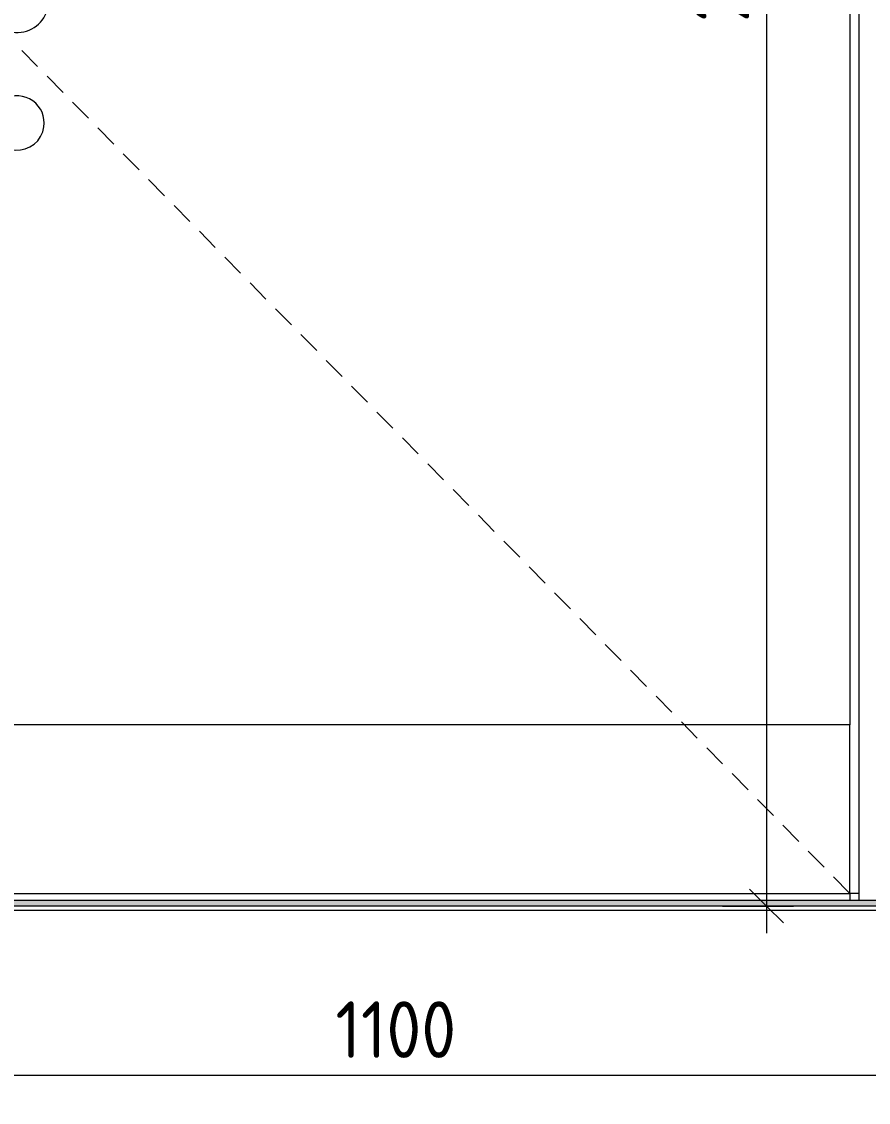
# Model space of a CAD drawing. Header units: millimetres. Extents: x 71854 to 109032, y -1987 to 27578.
# Drawn here: x 103188 to 104123, y 3983 to 5177 of the extents above; entities that cross this region are included whole.
import ezdxf

# ---------------------------------------------------------------- set-up
doc = ezdxf.new("R2010")
doc.units = ezdxf.units.MM
doc.linetypes.add('200_ШТРИХ__ш1_п0_6_', pattern=[40, 25, -15])
for name, color, linetype, lineweight in [('A-ANNO-DIMS', 7, 'Continuous', 9), ('A-ANNO-DIMS-25', 7, 'Continuous', 9), ('A-DOOR', 7, 'Continuous', 9), ('A-DOOR-3', 7, '200_ШТРИХ__ш1_п0_6_', 9), ('A-DOOR-FRAM-1', 7, 'Continuous', 9), ('A-FLOR', 7, 'Continuous', 9), ('Ограждение', 7, 'Continuous', 9), ('Поручни', 7, 'Continuous', 9)]:
    doc.layers.add(name, color=color, linetype=linetype, lineweight=lineweight)
doc.styles.add('ISOCPEUR_1', font='isocpeur.ttf', dxfattribs={"width": 0.9, "height": 62.49999999999999})
doc.dimstyles.new('ISO-2_5_0_9К_БОЛЬШОЙ_1', dxfattribs={"dimscale": 304.8, "dimtxt": 62.2488234881447, "dimasz": 0.1230314960629921, "dimexe": 0.09842519685039369, "dimexo": 0.2460629921259842, "dimgap": 0, "dimtad": 1, "dimdec": 0, "dimrnd": 10, "dimzin": 0, "dimdsep": 46, "dimtxsty": 'ISOCPEUR_1', "dimblk1": 'OBLIQUE', "dimblk2": 'OBLIQUE', "dimsah": 1, "dimcen": 0.09, "dimdle": 0.09842519685039369, "dimazin": 0, "dimtfac": 1, "dimtdec": 4, "dimtix": 1, "dimtmove": 0, "dimatfit": 3, "dimfxl": 1, "dimtvp": 1, "dimtolj": 1, "dimtzin": 0, "dimarcsym": 2})

# ---------------------------------------------------------------- blocks, each defined once
blk = doc.blocks.new('110_Дверь_СКБ_1Ст_Внутренняя1 - Д-4 1100x2100h_су мгн-32391219-Развертка 2_15-2')
at = {"layer": 'A-DOOR'}
for p, q in [((20590.01955281901, 6250), (20590.01955281901, 4399.999999999991)), ((20590.01955281901, 4399.999999999992), (19590.019552819, 4399.999999999992)), ((20590.01955281901, 4213.999999999996), (20590.01955281901, 4399.999999999992)), ((19590.019552819, 4213.999999999996), (20590.01955281901, 4213.999999999996))]:
    blk.add_line(p, q, dxfattribs=at)
for centre, radius, start, end in [((19670.01955281899, 5200.000000000008), 35.00000000000372, 180.0000000000008, 343.3984504009764), ((19670.01955281899, 5064.999999999998), 30.00000000000131, 351.8300774799508, 180), ((19670.01955281899, 5064.999999999998), 30, 180, 351.8300774799508)]:
    blk.add_arc(centre, radius, start, end, dxfattribs=at)
at = {"layer": 'A-DOOR-3'}
blk.add_line((19647.2182347822, 5173.771741761466), (20590.019552819, 4213.999999999996), dxfattribs=at)
at = {"layer": 'A-DOOR-FRAM-1'}
for p, q in [((20590.01955281899, 6260.000000000227), (20590.01955281899, 4399.999999999992)), ((20600.01955281893, 6260.000000000227), (20600.01955281893, 4206.336810142686)), ((20590.01955281899, 4213.999999999997), (20590.01955281899, 4206.336810142686)), ((20600.01955281893, 4213.999999999999), (20590.019552819, 4213.999999999999))]:
    blk.add_line(p, q, dxfattribs=at)
blk = doc.blocks.new('Ограждение - Ограждение-32874606-Развертка 2_15-2')
at = {"layer": 'Ограждение'}
blk.add_hatch(color=256, dxfattribs=at).paths.add_polyline_path([(25199.99987559424, 4200.000000000001), (26299.99987559425, 4200.000000000001), (26299.99987559425, 4206.336810142687), (25199.99987559424, 4206.336810142687)])
at = {"layer": 'Поручни'}
blk.add_line((25199.99987559422, 4206.336810142685), (26299.99987559422, 4206.336810142685), dxfattribs=at)
blk = doc.blocks.new('DIMBLOCK31-Развертка 2_15-2')
at = {"layer": 'A-ANNO-DIMS-25'}
for p, q in [((103052.8247299541, 4124.999999999999), (103052.8247299541, 3983.069331975265)), ((103052.8247299541, 4013.069331975265), (103052.8247299541, 4119.999999999999)), ((104152.8247299541, 4124.999999999999), (104152.8247299541, 3983.069331975265)), ((104152.8247299541, 4013.069331975265), (104152.8247299541, 4119.999999999999)), ((103052.8247299541, 4013.069331975265), (104152.8247299541, 4013.069331975265))]:
    blk.add_line(p, q, dxfattribs=at)
at = {"layer": 'A-ANNO-DIMS-25', "lineweight": 20}
for p, q in [((103052.8247299541, 4013.069331975265), (103071.5747299541, 4031.819331975265)), ((104152.8247299541, 4013.069331975265), (104171.5747299541, 4031.819331975265)), ((103052.8247299541, 4013.069331975265), (103034.0747299541, 3994.319331975265)), ((104152.8247299541, 4013.069331975265), (104134.0747299541, 3994.319331975265))]:
    blk.add_line(p, q, dxfattribs=at)
at = {"layer": 'A-ANNO-DIMS-25', "color": 0, "insert": (103534.5904426691, 4094.722816125463), "char_height": 62.49999999999999, "width": 163.762289484196, "attachment_point": 1, "line_spacing_factor": 1.149209049011902, "style": 'ISOCPEUR_1'}
blk.add_mtext('1100', dxfattribs=at)
blk = doc.blocks.new('_Oblique')
at = {"color": 0, "linetype": 'ByBlock', "lineweight": -2}
blk.add_line((-0.5, -0.5), (0.5, 0.5), dxfattribs=at)
blk = doc.blocks.new('DIMBLOCK36-Развертка 2_15-2')
at = {"layer": 'A-ANNO-DIMS-25'}
for p, q in [((104010.8369472727, 6329.999999999998), (104010.8369472727, 4169.999999999999)), ((103962.3534515672, 6299.999999999997), (104040.8369472727, 6299.999999999997)), ((104010.8369472727, 6299.999999999997), (103962.3534515672, 6299.999999999997)), ((103962.3534515672, 4199.999999999999), (104040.8369472727, 4199.999999999999)), ((104010.8369472727, 4200), (103962.3534515672, 4200))]:
    blk.add_line(p, q, dxfattribs=at)
at = {"layer": 'A-ANNO-DIMS-25', "lineweight": 20}
for p, q in [((104010.8369472727, 6299.999999999997), (103992.0869472727, 6318.749999999997)), ((104010.8369472727, 6299.999999999997), (104029.5869472727, 6281.249999999997)), ((104010.8369472727, 4199.999999999999), (103992.0869472727, 4218.749999999999)), ((104010.8369472727, 4199.999999999999), (104029.5869472727, 4181.249999999999))]:
    blk.add_line(p, q, dxfattribs=at)
at = {"layer": 'A-ANNO-DIMS-25', "color": 0, "insert": (103929.1834631225, 5176.378795297675), "char_height": 62.49999999999999, "width": 176.6908912855799, "attachment_point": 1, "rotation": 90, "line_spacing_factor": 1.149209049011902, "style": 'ISOCPEUR_1'}
blk.add_mtext('2100', dxfattribs=at)

msp = doc.modelspace()

# ---------------------------------------------------------------- linework, layer by layer
at = {"layer": 'A-FLOR'}
for p, q in [((104752.824729954, 4194.999999999999), (96652.6951917269, 4194.999999999999)), ((104731.824729954, 4200), (96673.82485969474, 4200))]:
    msp.add_line(p, q, dxfattribs=at)

# ---------------------------------------------------------------- block references
at = {"layer": 'A-DOOR-FRAM-1'}
msp.add_blockref('110_Дверь_СКБ_1Ст_Внутренняя1 - Д-4 1100x2100h_су мгн-32391219-Развертка 2_15-2', (83512.80517713515, 0), dxfattribs=at)
at = {"layer": 'Поручни'}
msp.add_blockref('Ограждение - Ограждение-32874606-Развертка 2_15-2', (77852.82485435992, 0), dxfattribs=at)

# ---------------------------------------------------------------- dimensions: what is measured, and where the dimension line sits
at = {"layer": 'A-ANNO-DIMS'}
dim = msp.add_linear_dim(base=(104010.8369472727, 4200.000000000002), p1=(104037.3534515672, 6299.999999999997), p2=(104037.3534515672, 4200), angle=89.99999999999991, dimstyle='ISO-2_5_0_9К_БОЛЬШОЙ_1', override={"dimpost": '<>', "dimfxl": 2099.999999999997}, dxfattribs=at)
dim.commit()
dim.dimension.update_dxf_attribs({"geometry": 'DIMBLOCK36-Развертка 2_15-2', "text_midpoint": (103979.5869472727, 5249.999999999971)})
dim = msp.add_linear_dim(base=(104152.8247299541, 4013.069331975265), p1=(103052.8247299541, 4199.999999999999), p2=(104152.8247299541, 4200), dimstyle='ISO-2_5_0_9К_БОЛЬШОЙ_1', override={"dimpost": '<>', "dimfxl": 1100}, dxfattribs=at)
dim.commit()
dim.dimension.update_dxf_attribs({"geometry": 'DIMBLOCK31-Развертка 2_15-2', "text_midpoint": (103602.8247299541, 4044.319331975265)})

doc.saveas('drawing.dxf')
